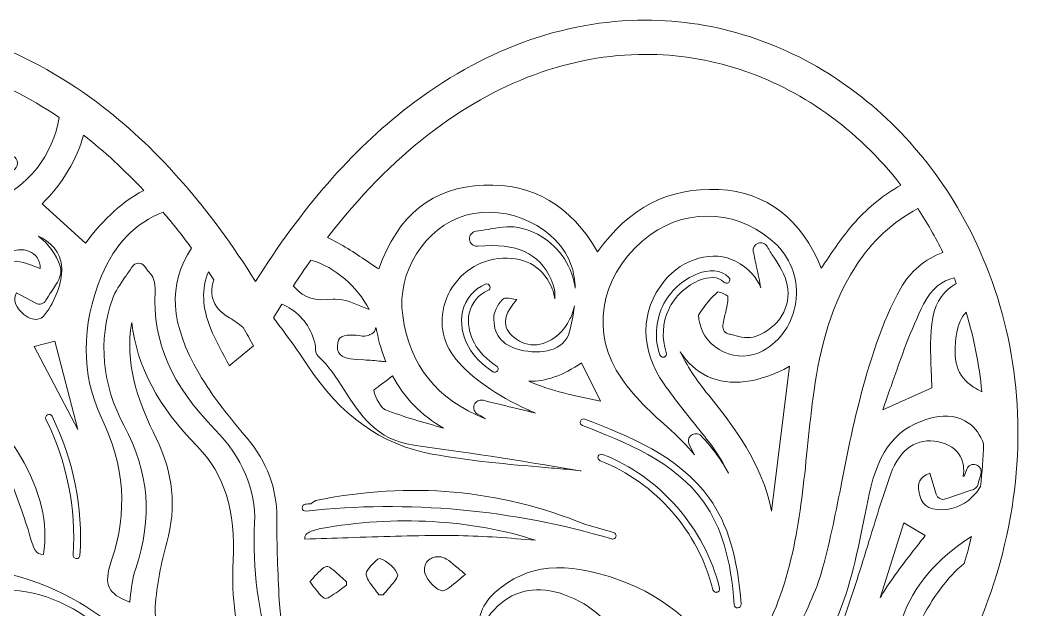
# Model space of a CAD drawing. Extents: x 49 to 10099, y -910 to -90.
# Drawn here: x 1506 to 2095, y -436 to -92 of the extents above; entities that cross this region are included whole.
import ezdxf

# ---------------------------------------------------------------- set-up
doc = ezdxf.new("R2010")
doc.units = 0
doc.header["$MEASUREMENT"] = 0
doc.layers.add('Layer 1', color=7, linetype='Continuous')

msp = doc.modelspace()

# ---------------------------------------------------------------- linework, layer by layer
at = {"layer": 'Layer 1', "lineweight": 0}
msp.add_lwpolyline([(1514.42, -282.5), (1526.62, -279.45), (1539.98, -330.98), (1514.42, -282.5)], dxfattribs=at)
for points, knots in [([(2067.48, -226.33), (2049.85, -186.9), (2022.75, -153.49), (1989.11, -129.71), (1954.04, -104.91), (1913.53, -91.8), (1871.95, -91.8), (1824.05, -91.8), (1776.03, -109.39), (1733.06, -142.66), (1700.36, -167.98), (1670.49, -202.19), (1644, -244.61), (1617.52, -202.2), (1587.66, -168), (1554.95, -142.67), (1511.98, -109.4), (1463.95, -91.81), (1416.04, -91.8), (1374.47, -91.8), (1333.96, -104.91), (1298.9, -129.69), (1265.25, -153.47), (1238.15, -186.88), (1220.52, -226.31), (1199.14, -274.13), (1192.87, -327.84), (1202.41, -381.63), (1212.97, -441.15), (1241.77, -497.53), (1288, -549.22), (1441.89, -721.22), (1618.96, -885.08), (1620.74, -886.72), (1620.74, -886.72), (1644.01, -908.2), (1644.01, -908.2), (1644.01, -908.2), (1667.28, -886.71), (1667.28, -886.71), (1669.05, -885.08), (1846.13, -721.22), (2000.01, -549.22), (2046.24, -497.54), (2075.03, -441.16), (2085.59, -381.65), (2095.12, -327.86), (2088.86, -274.15), (2067.48, -226.33)], [0, 0, 0, 0, 1, 1, 1, 2, 2, 2, 3, 3, 3, 4, 4, 4, 5, 5, 5, 6, 6, 6, 7, 7, 7, 8, 8, 8, 9, 9, 9, 10, 10, 10, 11, 11, 11, 12, 12, 12, 13, 13, 13, 14, 14, 14, 15, 15, 15, 16, 16, 16, 16]), ([(1416.04, -111.8), (1416.04, -111.8), (1416.05, -111.8), (1416.06, -111.8), (1454.56, -111.81), (1493.35, -124.51), (1529.14, -148.68), (1525.97, -169.87), (1510.09, -191.11), (1490.47, -196.69), (1476.97, -200.53), (1463.07, -193.67), (1455.88, -179.62), (1450.69, -169.48), (1452.74, -159.57), (1461.5, -152.43), (1466.37, -148.46), (1468.72, -147.79), (1469.84, -147.93), (1470.73, -148.04), (1471.82, -148.86), (1473.14, -150.42), (1472.72, -153.33), (1472.13, -156.14), (1471.55, -158.86), (1470.01, -166.09), (1468.69, -172.33), (1471.7, -177.1), (1474.59, -181.68), (1478.6, -184.54), (1483.28, -185.38), (1490.93, -186.74), (1498.29, -182.57), (1503.12, -178.85), (1504.57, -177.73), (1505.18, -175.82), (1504.62, -174.08), (1504.07, -172.33), (1502.49, -171.11), (1500.66, -171.02), (1498.11, -170.91), (1495.64, -171.27), (1493.23, -171.62), (1488.94, -172.24), (1485.96, -172.56), (1483.5, -171.21), (1488, -169.7), (1491.38, -167.26), (1493.57, -163.92), (1496.77, -159.05), (1497.18, -152.75), (1494.78, -145.2), (1490.34, -131.23), (1479.14, -124.07), (1463.17, -125), (1446.75, -125.97), (1431.51, -134.42), (1422.4, -147.61), (1414.12, -159.59), (1411.9, -173.68), (1416.16, -187.3), (1423.76, -211.64), (1436.57, -234.48), (1449.05, -255.79), (1458.31, -271.61), (1468.48, -287.18), (1478.33, -302.23), (1487.79, -316.71), (1497.57, -331.68), (1506.47, -346.77), (1518.4, -366.99), (1522.81, -385.82), (1519.93, -404.21), (1515.37, -403.96), (1514.31, -401.09), (1512.24, -393.96), (1508.84, -382.22), (1504.44, -370.66), (1500.19, -359.48), (1498.42, -354.82), (1496.65, -350.16), (1494.94, -345.47), (1494.3, -343.71), (1492.62, -342.6), (1490.83, -342.6), (1490.38, -342.6), (1489.92, -342.67), (1489.47, -342.82), (1487.23, -343.56), (1485.97, -345.94), (1486.64, -348.21), (1486.64, -348.21), (1488.49, -354.48), (1488.49, -354.48), (1479.35, -337.14), (1467.83, -321.48), (1456.35, -306.6), (1454.03, -303.6), (1451.7, -300.59), (1449.37, -297.59), (1430.68, -273.49), (1411.35, -248.58), (1397.47, -221.67), (1376.98, -181.94), (1382.23, -140.97), (1409.96, -111.91), (1411.98, -111.85), (1414.01, -111.8), (1416.04, -111.8)], [0, 0, 0, 0, 1, 1, 1, 2, 2, 2, 3, 3, 3, 4, 4, 4, 5, 5, 5, 6, 6, 6, 7, 7, 7, 8, 8, 8, 9, 9, 9, 10, 10, 10, 11, 11, 11, 12, 12, 12, 13, 13, 13, 14, 14, 14, 15, 15, 15, 16, 16, 16, 17, 17, 17, 18, 18, 18, 19, 19, 19, 20, 20, 20, 21, 21, 21, 22, 22, 22, 23, 23, 23, 24, 24, 24, 25, 25, 25, 26, 26, 26, 27, 27, 27, 28, 28, 28, 29, 29, 29, 30, 30, 30, 31, 31, 31, 32, 32, 32, 33, 33, 33, 34, 34, 34, 35, 35, 35, 36, 36, 36, 36]), ([(1745.31, -158.47), (1784.73, -127.94), (1828.53, -111.8), (1871.95, -111.8), (1909.37, -111.8), (1945.89, -123.64), (1977.57, -146.04), (1994.06, -157.7), (2008.83, -171.95), (2021.49, -188.22), (2011.64, -193.75), (2002.57, -200.9), (1994.8, -209.63), (1988.34, -216.9), (1982.81, -225.05), (1977.46, -232.94), (1976.59, -234.22), (1975.72, -235.5), (1974.85, -236.78), (1963.7, -208.37), (1942.72, -192.15), (1915.04, -190.83), (1885.51, -189.41), (1862.22, -201.36), (1844.07, -227.29), (1828.34, -200.05), (1806.52, -187.23), (1777.47, -188.23), (1747.72, -189.23), (1727.1, -205.72), (1716.11, -237.25), (1713.77, -235.72), (1711.45, -234.17), (1709.19, -232.65), (1701.82, -227.7), (1694.23, -222.61), (1686.09, -218.89), (1704.53, -194.93), (1724.3, -174.74), (1745.31, -158.47)], [0, 0, 0, 0, 1, 1, 1, 2, 2, 2, 3, 3, 3, 4, 4, 4, 5, 5, 5, 6, 6, 6, 7, 7, 7, 8, 8, 8, 9, 9, 9, 10, 10, 10, 11, 11, 11, 12, 12, 12, 13, 13, 13, 13]), ([(1578.55, -191.32), (1563.8, -199.08), (1552.75, -211.16), (1544.43, -222.23), (1544.43, -222.23), (1519.15, -199.24), (1519.15, -199.24), (1531.48, -186.87), (1539.6, -173.1), (1543.35, -158.99), (1555.5, -168.46), (1567.24, -179.25), (1578.55, -191.32)], [0, 0, 0, 0, 1, 1, 1, 2, 2, 2, 3, 3, 3, 4, 4, 4, 4]), ([(1827.05, -235.55), (1821.24, -223.9), (1810.2, -215.48), (1797.5, -213.01), (1791.66, -211.88), (1785.73, -212.99), (1780, -214.07), (1777.53, -214.54), (1775.21, -214.97), (1772.93, -215.23), (1770.56, -215.5), (1768.84, -217.62), (1769.07, -219.99), (1769.3, -222.37), (1771.43, -224.1), (1773.77, -223.93), (1797.13, -222.01), (1809.64, -227.69), (1816.94, -243.48), (1818.77, -247.45), (1819.44, -251.27), (1818.95, -254.64), (1818.73, -252.28), (1818.04, -249.81), (1816.88, -247.26), (1811.44, -235.29), (1800.44, -229.58), (1785.94, -231.2), (1772.42, -232.69), (1760.83, -241.63), (1755.69, -254.52), (1750.78, -266.82), (1752.84, -280.08), (1761.19, -289.99), (1770.51, -301.04), (1784.72, -311), (1803.41, -319.61), (1804.83, -320.26), (1806.27, -320.88), (1807.73, -321.46), (1804.32, -320.63), (1800.92, -319.81), (1797.54, -318.99), (1790.7, -317.33), (1783.87, -315.67), (1777.04, -314), (1774.91, -313.48), (1772.72, -314.62), (1771.92, -316.66), (1771.13, -318.71), (1771.98, -321.02), (1773.9, -322.08), (1775.36, -322.88), (1776.78, -323.79), (1778.21, -324.69), (1778.26, -324.72), (1778.31, -324.75), (1778.36, -324.78), (1749.79, -313.32), (1734.27, -293.79), (1730.05, -264.47), (1726.41, -239.18), (1742.99, -212.9), (1767.02, -205.88), (1791.43, -198.74), (1821.46, -213.16), (1828.81, -235.53), (1830.16, -239.65), (1830.77, -244.08), (1830.91, -248.51), (1830.44, -244.15), (1829.15, -239.77), (1827.05, -235.55)], [0, 0, 0, 0, 1, 1, 1, 2, 2, 2, 3, 3, 3, 4, 4, 4, 5, 5, 5, 6, 6, 6, 7, 7, 7, 8, 8, 8, 9, 9, 9, 10, 10, 10, 11, 11, 11, 12, 12, 12, 13, 13, 13, 14, 14, 14, 15, 15, 15, 16, 16, 16, 17, 17, 17, 18, 18, 18, 19, 19, 19, 20, 20, 20, 21, 21, 21, 22, 22, 22, 23, 23, 23, 24, 24, 24, 24]), ([(1610.92, -298.27), (1619.05, -312.17), (1629.27, -324.63), (1639.05, -336.2), (1650.78, -350.08), (1656.45, -365.25), (1656.4, -382.57), (1656.35, -398.64), (1657.09, -414.92), (1657.81, -430.79), (1658.83, -453.48), (1667.87, -473.44), (1685.44, -491.79), (1698.25, -505.16), (1710, -519.25), (1720.37, -533.65), (1725.57, -540.88), (1728.7, -549.96), (1731.97, -560.22), (1742.83, -594.3), (1741.61, -598.16), (1713.39, -619.11), (1710.13, -621.54), (1706.87, -623.97), (1703.47, -626.5), (1703.41, -624.8), (1703.33, -623.11), (1703.25, -621.45), (1702.82, -611.9), (1702.4, -602.88), (1704.05, -594.41), (1709.63, -565.73), (1705.76, -544.12), (1692.21, -528.34), (1656.77, -487.09), (1640.81, -440.39), (1643.42, -385.57), (1644.32, -366.5), (1636.16, -347.22), (1620.42, -331.29), (1594.84, -305.4), (1583.67, -279.72), (1585.27, -250.47), (1585.4, -248.05), (1585.06, -245.52), (1584.3, -243.16), (1583.79, -241.57), (1582.91, -240.5), (1581.59, -238.88), (1580.94, -238.08), (1580.1, -237.05), (1579.02, -235.61), (1578.19, -234.51), (1576.9, -233.87), (1575.53, -233.87), (1575.47, -233.87), (1575.41, -233.87), (1575.35, -233.88), (1573.91, -233.94), (1572.6, -234.7), (1571.83, -235.91), (1570.51, -238.02), (1569.11, -240), (1567.75, -241.92), (1564.76, -246.15), (1561.94, -250.15), (1560.31, -254.83), (1551.84, -279.18), (1554.2, -304.79), (1567.14, -328.91), (1581.72, -356.12), (1583.88, -382.6), (1573.92, -412.25), (1572, -417.95), (1571.31, -423.91), (1570.65, -429.67), (1570.56, -430.43), (1570.47, -431.2), (1570.38, -431.96), (1563.73, -429.38), (1560.09, -426.8), (1558.52, -423.68), (1556.79, -420.24), (1557.19, -415.05), (1559.78, -407.36), (1569.32, -379.09), (1567.43, -352.66), (1553.85, -324.17), (1541.88, -299.06), (1541.9, -270.39), (1553.91, -241.28), (1561.57, -222.7), (1573.84, -210.11), (1589.92, -204.06), (1595.59, -210.72), (1601.14, -217.72), (1606.56, -225.05), (1592.41, -246.25), (1594.12, -269.53), (1610.92, -298.27)], [0, 0, 0, 0, 1, 1, 1, 2, 2, 2, 3, 3, 3, 4, 4, 4, 5, 5, 5, 6, 6, 6, 7, 7, 7, 8, 8, 8, 9, 9, 9, 10, 10, 10, 11, 11, 11, 12, 12, 12, 13, 13, 13, 14, 14, 14, 15, 15, 15, 16, 16, 16, 17, 17, 17, 18, 18, 18, 19, 19, 19, 20, 20, 20, 21, 21, 21, 22, 22, 22, 23, 23, 23, 24, 24, 24, 25, 25, 25, 26, 26, 26, 27, 27, 27, 28, 28, 28, 29, 29, 29, 30, 30, 30, 31, 31, 31, 32, 32, 32, 33, 33, 33, 33]), ([(1959.99, -256.59), (1958.29, -268.83), (1951.23, -279.24), (1940.64, -285.13), (1933.78, -288.95), (1925.24, -289.17), (1917.78, -285.73), (1910.32, -282.28), (1905.17, -275.91), (1903.64, -268.25), (1903.64, -268.25), (1903.5, -267.57), (1903.5, -267.57), (1903.31, -266.63), (1902.96, -264.96), (1903, -264.18), (1903, -264.18), (1903.65, -263.26), (1903.65, -263.26), (1906.94, -258.57), (1910.34, -253.73), (1914.45, -250.63), (1916.02, -250.85), (1919.12, -252.2), (1920.19, -253.14), (1920.58, -255.3), (1919.87, -258.41), (1918.98, -262.28), (1918.44, -264.62), (1917.83, -267.27), (1917.34, -270.28), (1917.14, -271.44), (1917.43, -272.64), (1918.13, -273.59), (1918.83, -274.54), (1919.89, -275.17), (1921.06, -275.32), (1921.68, -275.41), (1922.68, -275.68), (1923.75, -275.96), (1927.35, -276.92), (1932.28, -278.23), (1936.74, -276.54), (1950.24, -271.39), (1957.39, -259.62), (1954.94, -246.55), (1953.82, -240.53), (1950.39, -235.32), (1947.08, -230.29), (1945.68, -228.16), (1944.36, -226.16), (1943.23, -224.13), (1942.18, -222.25), (1939.93, -221.41), (1937.91, -222.15), (1935.9, -222.88), (1934.71, -224.97), (1935.12, -227.08), (1935.7, -230.09), (1936.36, -233.1), (1937.02, -236.11), (1937.93, -240.26), (1938.82, -244.3), (1939.49, -248.24), (1937.19, -241.91), (1932.27, -236.68), (1924.8, -232.75), (1911.95, -225.97), (1894.01, -230.92), (1883.07, -244.27), (1868.73, -261.78), (1868.71, -284.35), (1883.02, -304.65), (1888.38, -312.25), (1894.24, -319.59), (1899.92, -326.68), (1902.94, -330.46), (1905.96, -334.24), (1908.92, -338.07), (1913.47, -343.98), (1917.36, -350.15), (1920.57, -356.59), (1916.46, -349.08), (1911.26, -341.76), (1904.67, -334.85), (1903.82, -333.96), (1902.66, -333.5), (1901.5, -333.5), (1900.62, -333.5), (1899.73, -333.77), (1898.97, -334.31), (1897.2, -335.58), (1896.63, -337.95), (1897.62, -339.88), (1897.62, -339.88), (1900.71, -345.81), (1900.71, -345.81), (1896.1, -340.31), (1890.8, -334.92), (1884.78, -329.59), (1874.27, -320.29), (1862.43, -309.29), (1854.95, -296.38), (1839.52, -269.74), (1847.71, -237.23), (1874.87, -217.32), (1897.62, -200.65), (1928.79, -203.21), (1948.99, -223.4), (1957.71, -232.12), (1961.72, -244.21), (1959.99, -256.59)], [0, 0, 0, 0, 1, 1, 1, 2, 2, 2, 3, 3, 3, 4, 4, 4, 5, 5, 5, 6, 6, 6, 7, 7, 7, 8, 8, 8, 9, 9, 9, 10, 10, 10, 11, 11, 11, 12, 12, 12, 13, 13, 13, 14, 14, 14, 15, 15, 15, 16, 16, 16, 17, 17, 17, 18, 18, 18, 19, 19, 19, 20, 20, 20, 21, 21, 21, 22, 22, 22, 23, 23, 23, 24, 24, 24, 25, 25, 25, 26, 26, 26, 27, 27, 27, 28, 28, 28, 29, 29, 29, 30, 30, 30, 31, 31, 31, 32, 32, 32, 33, 33, 33, 34, 34, 34, 35, 35, 35, 36, 36, 36, 37, 37, 37, 37]), ([(2021.34, -248.47), (2009.92, -268.67), (2002.98, -292.11), (1997.18, -314.43), (1993.13, -330.01), (1989.97, -346.03), (1986.91, -361.53), (1983.61, -378.25), (1980.19, -395.54), (1975.68, -412.15), (1971.97, -425.82), (1965.22, -439.15), (1958.69, -452.04), (1956.67, -456.05), (1954.64, -460.05), (1952.7, -464.07), (1950.61, -468.39), (1947.68, -472.38), (1944.58, -476.6), (1943.92, -477.49), (1943.27, -478.39), (1942.62, -479.28), (1942.62, -479.28), (1940.27, -477.93), (1940.27, -477.93), (1940.27, -477.93), (1942.1, -459.44), (1942.1, -459.44), (1942.27, -457.73), (1941.42, -456.08), (1939.93, -455.22), (1939.55, -455), (1939.15, -454.84), (1938.74, -454.75), (1958.77, -419.66), (1962.78, -380.59), (1966.66, -342.7), (1967.69, -332.68), (1968.75, -322.33), (1970.09, -312.24), (1973.07, -289.93), (1978.56, -261.09), (1994.81, -235.89), (2004.41, -221), (2017.12, -209.53), (2031.32, -201.88), (2036.72, -210.04), (2041.62, -218.62), (2045.99, -227.57), (2035.54, -231.33), (2026.96, -238.54), (2021.34, -248.47)], [0, 0, 0, 0, 1, 1, 1, 2, 2, 2, 3, 3, 3, 4, 4, 4, 5, 5, 5, 6, 6, 6, 7, 7, 7, 8, 8, 8, 9, 9, 9, 10, 10, 10, 11, 11, 11, 12, 12, 12, 13, 13, 13, 14, 14, 14, 15, 15, 15, 16, 16, 16, 17, 17, 17, 17]), ([(1530.71, -237.05), (1530.8, -245.09), (1526.91, -255.63), (1520.82, -263.89), (1519.49, -265.69), (1517.84, -266.6), (1515.78, -266.68), (1512.56, -266.77), (1508.91, -264.84), (1506.13, -261.6), (1503.76, -258.83), (1501.77, -254.94), (1504.23, -251.13), (1504.23, -251.13), (1515.42, -257.29), (1515.42, -257.29), (1516.44, -257.85), (1517.65, -257.98), (1518.78, -257.65), (1519.9, -257.31), (1520.84, -256.54), (1521.39, -255.51), (1522.19, -253.99), (1523.36, -252.28), (1524.59, -250.48), (1527.97, -245.52), (1531.47, -240.4), (1529.76, -235.52), (1527.44, -228.89), (1522.57, -222.31), (1517.04, -218.01), (1523.26, -221.11), (1530.61, -226.91), (1530.71, -237.05), (1530.71, -237.05), (1530.71, -237.05), (1530.71, -237.05)], [0, 0, 0, 0, 1, 1, 1, 2, 2, 2, 3, 3, 3, 4, 4, 4, 5, 5, 5, 6, 6, 6, 7, 7, 7, 8, 8, 8, 9, 9, 9, 10, 10, 10, 11, 11, 11, 12, 12, 12, 12]), ([(1486.82, -257.2), (1486.8, -257.35), (1486.78, -257.5), (1486.77, -257.65), (1485.52, -248.83), (1487.06, -240.19), (1491.36, -231.57), (1492.59, -231.01), (1493.82, -230.41), (1495.05, -229.81), (1498.68, -228.03), (1502.1, -226.35), (1505.32, -226.07), (1509.95, -225.67), (1513.93, -227.3), (1516.21, -230.57), (1517.53, -232.46), (1518.15, -234.7), (1518.04, -236.92), (1517.13, -236.59), (1516.21, -236.24), (1515.3, -235.9), (1508.85, -233.45), (1502.75, -231.14), (1498.15, -234.08), (1491.26, -238.48), (1487.73, -249.29), (1486.82, -257.2)], [0, 0, 0, 0, 1, 1, 1, 2, 2, 2, 3, 3, 3, 4, 4, 4, 5, 5, 5, 6, 6, 6, 7, 7, 7, 8, 8, 8, 9, 9, 9, 9]), ([(1706.46, -259.31), (1701.37, -257.15), (1696.13, -254.92), (1690.64, -254.92), (1690.19, -254.92), (1689.74, -254.94), (1689.29, -254.97), (1678.67, -255.7), (1672.95, -255.19), (1666.38, -247.42), (1666.3, -247.32), (1666.21, -247.22), (1666.12, -247.13), (1669.5, -241.94), (1672.93, -236.9), (1676.41, -232), (1690.67, -236.35), (1703.43, -247.39), (1710.35, -260.92), (1709.08, -260.42), (1707.79, -259.87), (1706.46, -259.31)], [0, 0, 0, 0, 1, 1, 1, 2, 2, 2, 3, 3, 3, 4, 4, 4, 5, 5, 5, 6, 6, 6, 7, 7, 7, 7]), ([(1619.55, -243.57), (1617.47, -250.37), (1617.17, -259.16), (1628.79, -265.82), (1631.57, -267.41), (1634.19, -269.35), (1636.77, -271.46), (1638.8, -274.98), (1640.8, -278.56), (1642.78, -282.19), (1642.78, -282.19), (1629.58, -293.04), (1629.58, -293.04), (1629.29, -293.28), (1629.03, -293.56), (1628.81, -293.87), (1624.6, -286.64), (1620.78, -279.4), (1617.66, -271.86), (1612.75, -260.01), (1612.31, -248.62), (1616.38, -238.87), (1617.44, -240.42), (1618.5, -241.99), (1619.55, -243.57)], [0, 0, 0, 0, 1, 1, 1, 2, 2, 2, 3, 3, 3, 4, 4, 4, 5, 5, 5, 6, 6, 6, 7, 7, 7, 8, 8, 8, 8]), ([(1884.23, -286.15), (1884.59, -287.2), (1884.03, -288.34), (1882.98, -288.69), (1882.77, -288.76), (1882.55, -288.8), (1882.34, -288.8), (1881.51, -288.8), (1880.73, -288.27), (1880.45, -287.44), (1877.31, -278.25), (1877.89, -267.93), (1882.02, -259.14), (1886.16, -250.35), (1893.74, -243.34), (1902.82, -239.89), (1908.58, -237.7), (1916.36, -237.17), (1920.9, -242.24), (1921.64, -243.07), (1921.57, -244.33), (1920.75, -245.07), (1919.93, -245.8), (1918.66, -245.73), (1917.92, -244.91), (1914.72, -241.34), (1908.55, -241.99), (1904.24, -243.62), (1896.12, -246.71), (1889.34, -252.99), (1885.64, -260.85), (1881.95, -268.71), (1881.43, -277.93), (1884.23, -286.15)], [0, 0, 0, 0, 1, 1, 1, 2, 2, 2, 3, 3, 3, 4, 4, 4, 5, 5, 5, 6, 6, 6, 7, 7, 7, 8, 8, 8, 9, 9, 9, 10, 10, 10, 11, 11, 11, 11]), ([(1771.98, -280.62), (1774.8, -285.65), (1779.17, -290.13), (1784.96, -293.96), (1785.88, -294.56), (1786.13, -295.8), (1785.53, -296.73), (1785.14, -297.31), (1784.5, -297.62), (1783.86, -297.62), (1783.48, -297.62), (1783.1, -297.52), (1782.76, -297.29), (1776.43, -293.12), (1771.63, -288.17), (1768.49, -282.58), (1764.86, -276.1), (1763.62, -268.65), (1765.09, -262.13), (1766.75, -254.75), (1771.87, -248.62), (1778.45, -246.13), (1779.48, -245.74), (1780.63, -246.26), (1781.03, -247.3), (1781.42, -248.33), (1780.89, -249.48), (1779.86, -249.87), (1774.61, -251.86), (1770.34, -257.01), (1768.99, -263.01), (1767.74, -268.58), (1768.83, -275), (1771.98, -280.62)], [0, 0, 0, 0, 1, 1, 1, 2, 2, 2, 3, 3, 3, 4, 4, 4, 5, 5, 5, 6, 6, 6, 7, 7, 7, 8, 8, 8, 9, 9, 9, 10, 10, 10, 11, 11, 11, 11]), ([(2053.87, -245.69), (2047.25, -249.56), (2041.82, -255.69), (2040.09, -265.64), (2038.33, -275.78), (2038.76, -286.23), (2039.17, -296.34), (2039.32, -299.77), (2039.46, -303.28), (2039.52, -306.74), (2039.52, -306.74), (2010.81, -319.62), (2010.81, -319.62), (2012.48, -314.96), (2014.08, -310.36), (2015.66, -305.85), (2021.59, -288.86), (2027.2, -272.8), (2034.71, -257.78), (2039.39, -248.41), (2045.82, -244), (2052.59, -242.42), (2053.03, -243.51), (2053.45, -244.6), (2053.87, -245.69)], [0, 0, 0, 0, 1, 1, 1, 2, 2, 2, 3, 3, 3, 4, 4, 4, 5, 5, 5, 6, 6, 6, 7, 7, 7, 8, 8, 8, 8]), ([(1659.37, -257.79), (1661.28, -258.59), (1663.14, -259.55), (1664.89, -260.71), (1672.55, -265.79), (1677.72, -273.93), (1679.08, -282.96), (1679.09, -283.11), (1679.08, -283.27), (1679.08, -283.43), (1679.07, -284.62), (1679.04, -286.82), (1680.86, -288.46), (1686.7, -293.72), (1691.11, -300.57), (1695.76, -307.82), (1705.05, -322.28), (1714.66, -337.22), (1736.5, -340.19), (1764.96, -344.05), (1795.9, -348.81), (1833.86, -355.15), (1834.04, -355.18), (1834.22, -355.21), (1834.4, -355.24), (1832.13, -354.94), (1829.85, -354.7), (1827.56, -354.49), (1822.93, -354.08), (1818.3, -353.68), (1813.67, -353.28), (1791.76, -351.38), (1769.1, -349.43), (1747.3, -345.43), (1717.49, -339.97), (1693.58, -322.91), (1674.23, -293.29), (1668.07, -283.87), (1661.47, -275.04), (1654.51, -265.85), (1656.11, -263.13), (1657.73, -260.45), (1659.37, -257.79)], [0, 0, 0, 0, 1, 1, 1, 2, 2, 2, 3, 3, 3, 4, 4, 4, 5, 5, 5, 6, 6, 6, 7, 7, 7, 8, 8, 8, 9, 9, 9, 10, 10, 10, 11, 11, 11, 12, 12, 12, 13, 13, 13, 14, 14, 14, 14]), ([(1783.42, -264.89), (1783.63, -261.36), (1786.55, -256.23), (1789.3, -254.54), (1789.56, -254.38), (1790.04, -254.32), (1790.65, -254.32), (1792.22, -254.32), (1794.67, -254.75), (1796.6, -255.08), (1796.64, -255.09), (1796.69, -255.1), (1796.73, -255.11), (1796.54, -255.35), (1796.36, -255.59), (1796.17, -255.83), (1792.76, -260.19), (1789.25, -264.69), (1790.28, -270.01), (1790.98, -273.59), (1793.6, -276.65), (1798.32, -279.38), (1802.44, -281.76), (1807.37, -282.26), (1812.2, -280.79), (1818.69, -278.81), (1824.41, -273.59), (1827.89, -266.46), (1829.09, -264.02), (1829.95, -261.45), (1830.48, -258.79), (1829.84, -264.69), (1828.66, -270.02), (1827.65, -273.83), (1824.62, -285.3), (1810.9, -287.45), (1798.65, -284.5), (1787.94, -281.92), (1782.81, -275.32), (1783.42, -264.89)], [0, 0, 0, 0, 1, 1, 1, 2, 2, 2, 3, 3, 3, 4, 4, 4, 5, 5, 5, 6, 6, 6, 7, 7, 7, 8, 8, 8, 9, 9, 9, 10, 10, 10, 11, 11, 11, 12, 12, 12, 13, 13, 13, 13]), ([(2063.88, -306.24), (2054.19, -299.92), (2051.36, -290.7), (2054.11, -274.44), (2054.96, -269.41), (2056.8, -265.44), (2059.63, -262.45), (2064.19, -277.55), (2067.25, -293.11), (2068.78, -308.95), (2067.08, -308.15), (2065.44, -307.25), (2063.88, -306.24)], [0, 0, 0, 0, 1, 1, 1, 2, 2, 2, 3, 3, 3, 4, 4, 4, 4]), ([(1585.85, -336.1), (1576.43, -316.99), (1568.11, -296.12), (1570.94, -272.94), (1571.12, -271.44), (1571.36, -269.95), (1571.63, -268.47), (1574.49, -294.22), (1586.94, -317.62), (1609.95, -340.96), (1625.68, -356.91), (1632.53, -378.81), (1630.9, -407.9), (1628.52, -450.27), (1641.89, -487.9), (1671.78, -522.92), (1686.03, -539.63), (1692.59, -556.33), (1691.69, -573.79), (1691.69, -573.79), (1670.19, -561.49), (1670.19, -561.49), (1670.11, -560.98), (1670.02, -560.43), (1669.94, -559.86), (1669.29, -555.71), (1668.41, -550.02), (1666.94, -544.39), (1661.6, -523.91), (1649.99, -513.27), (1631.47, -511.84), (1630.41, -511.76), (1627.6, -509.73), (1625.58, -506.73), (1613.06, -488.09), (1600.88, -469.8), (1589.54, -451.01), (1586.52, -446.01), (1584.84, -439.62), (1585.26, -434.74), (1586.38, -421.75), (1588.67, -409.06), (1592.05, -397.02), (1597.87, -376.32), (1595.84, -356.39), (1585.85, -336.1)], [0, 0, 0, 0, 1, 1, 1, 2, 2, 2, 3, 3, 3, 4, 4, 4, 5, 5, 5, 6, 6, 6, 7, 7, 7, 8, 8, 8, 9, 9, 9, 10, 10, 10, 11, 11, 11, 12, 12, 12, 13, 13, 13, 14, 14, 14, 15, 15, 15, 15]), ([(1717.44, -291.2), (1713.99, -290.84), (1710.72, -290.5), (1707.32, -290.43), (1694.38, -290.18), (1691.85, -287.35), (1691.85, -282.56), (1691.85, -278.88), (1693.14, -277.79), (1693.56, -277.43), (1694.51, -276.63), (1696.36, -275.85), (1699.95, -275.85), (1701.68, -275.85), (1703.81, -276.03), (1706.44, -276.47), (1708.29, -276.78), (1709.8, -276.12), (1710.7, -275.72), (1710.84, -275.66), (1710.98, -275.59), (1711.12, -275.54), (1712.44, -275.12), (1713.48, -274.09), (1713.92, -272.78), (1713.92, -272.78), (1714.37, -271.45), (1714.37, -271.45), (1714.57, -272.23), (1714.75, -273.02), (1714.91, -273.8), (1716.19, -280.1), (1717.95, -285.99), (1720.19, -291.48), (1719.26, -291.39), (1718.35, -291.3), (1717.44, -291.2)], [0, 0, 0, 0, 1, 1, 1, 2, 2, 2, 3, 3, 3, 4, 4, 4, 5, 5, 5, 6, 6, 6, 7, 7, 7, 8, 8, 8, 9, 9, 9, 10, 10, 10, 11, 11, 11, 12, 12, 12, 12]), ([(1908.3, -300.01), (1921.48, -306.14), (1938.27, -304.03), (1956.24, -294.14), (1956.24, -294.14), (1945.85, -378.85), (1945.85, -378.85), (1945.83, -378.74), (1945.81, -378.62), (1945.78, -378.51), (1945.78, -378.51), (1945.78, -378.51), (1945.78, -378.51), (1940.16, -351.06), (1923.86, -329.31), (1909.02, -311.08), (1901.5, -301.85), (1896.04, -293.47), (1892.41, -285.59), (1896.5, -292.1), (1901.85, -297.01), (1908.3, -300.01)], [0, 0, 0, 0, 1, 1, 1, 2, 2, 2, 3, 3, 3, 4, 4, 4, 5, 5, 5, 6, 6, 6, 7, 7, 7, 7]), ([(1803.9, -302.9), (1813.43, -303.11), (1823.89, -299.5), (1834.68, -292.07), (1834.68, -292.07), (1845.67, -314.44), (1845.67, -314.44), (1831, -311.53), (1816.85, -308.48), (1803.9, -302.9)], [0, 0, 0, 0, 1, 1, 1, 2, 2, 2, 3, 3, 3, 3]), ([(1753.84, -330.21), (1742.5, -327.07), (1730.93, -323.75), (1719.95, -319.6), (1717.45, -318.65), (1714.21, -313.09), (1713.16, -308.15), (1714.17, -307.12), (1716.57, -305.39), (1718.24, -304.18), (1720.08, -302.85), (1722.16, -301.35), (1724.08, -299.74), (1730.99, -312.54), (1740.94, -322.74), (1753.84, -330.21)], [0, 0, 0, 0, 1, 1, 1, 2, 2, 2, 3, 3, 3, 4, 4, 4, 5, 5, 5, 5]), ([(1521.42, -325.14), (1520.92, -324.15), (1521.33, -322.95), (1522.32, -322.46), (1523.31, -321.97), (1524.51, -322.37), (1525, -323.36), (1537.48, -348.51), (1543.11, -376.62), (1541.28, -404.64), (1541.21, -405.7), (1540.33, -406.51), (1539.28, -406.51), (1539.24, -406.51), (1539.19, -406.51), (1539.15, -406.5), (1538.05, -406.43), (1537.21, -405.48), (1537.29, -404.38), (1539.07, -377.06), (1533.59, -349.66), (1521.42, -325.14)], [0, 0, 0, 0, 1, 1, 1, 2, 2, 2, 3, 3, 3, 4, 4, 4, 5, 5, 5, 6, 6, 6, 7, 7, 7, 7]), ([(2064.98, -368.61), (2059.98, -374.4), (2053.09, -377.72), (2045.58, -377.97), (2037.32, -378.27), (2032.88, -374.65), (2031.9, -366.98), (2031.39, -363.04), (2031.88, -358.84), (2038.42, -356.56), (2038.42, -356.56), (2042.1, -368.79), (2042.1, -368.79), (2042.44, -369.93), (2043.23, -370.88), (2044.29, -371.42), (2045.35, -371.97), (2046.58, -372.05), (2047.7, -371.67), (2047.7, -371.67), (2062.51, -366.59), (2062.51, -366.59), (2063, -366.51), (2063.48, -366.34), (2063.92, -366.1), (2065.79, -365.42), (2066.93, -363.58), (2066.78, -361.65), (2067.39, -359.93), (2067.88, -358.43), (2068.27, -357), (2068.91, -354.75), (2067.65, -352.4), (2065.42, -351.67), (2063.19, -350.94), (2060.79, -352.1), (2059.97, -354.29), (2059.48, -355.6), (2058.98, -356.96), (2058.53, -358.33), (2058.53, -358.33), (2057.91, -358.46), (2057.91, -358.46), (2058.58, -353.91), (2058, -349.96), (2056.17, -346.66), (2053.78, -342.33), (2049.48, -339.5), (2043.38, -338.24), (2030.92, -335.67), (2020.77, -342.47), (2015.55, -356.92), (2011.16, -369.09), (2007.33, -381.62), (2003.62, -393.75), (2001.35, -401.19), (1999, -408.9), (1996.55, -416.4), (1993.51, -425.71), (1990.48, -434.91), (1987.31, -444.04), (1986.84, -443.28), (1986.13, -442.66), (1985.25, -442.31), (1984.8, -442.12), (1984.32, -442.02), (1983.85, -441.99), (1992.11, -422.4), (1996.3, -401.53), (2000.4, -381.13), (2001.16, -377.32), (2001.92, -373.51), (2002.71, -369.72), (2008.37, -342.52), (2019.64, -328.88), (2040.41, -324.1), (2048.37, -322.27), (2055.5, -323.38), (2061.04, -327.3), (2065, -330.1), (2068, -334.32), (2069.82, -339.53), (2069.61, -347.79), (2068.99, -356.09), (2067.96, -364.41), (2067.1, -365.89), (2066.11, -367.3), (2064.98, -368.61)], [0, 0, 0, 0, 1, 1, 1, 2, 2, 2, 3, 3, 3, 4, 4, 4, 5, 5, 5, 6, 6, 6, 7, 7, 7, 8, 8, 8, 9, 9, 9, 10, 10, 10, 11, 11, 11, 12, 12, 12, 13, 13, 13, 14, 14, 14, 15, 15, 15, 16, 16, 16, 17, 17, 17, 18, 18, 18, 19, 19, 19, 20, 20, 20, 21, 21, 21, 22, 22, 22, 23, 23, 23, 24, 24, 24, 25, 25, 25, 26, 26, 26, 27, 27, 27, 28, 28, 28, 29, 29, 29, 29]), ([(1909.52, -371.31), (1920.19, -386.39), (1926.06, -406.06), (1927.98, -433.22), (1928.06, -434.32), (1927.23, -435.27), (1926.13, -435.35), (1926.08, -435.36), (1926.03, -435.36), (1925.98, -435.36), (1924.94, -435.36), (1924.06, -434.55), (1923.99, -433.5), (1922.12, -407.11), (1916.48, -388.08), (1906.25, -373.62), (1889.39, -349.78), (1859.35, -338.11), (1835.22, -328.72), (1834.19, -328.32), (1833.68, -327.16), (1834.08, -326.13), (1834.48, -325.11), (1835.63, -324.59), (1836.67, -324.99), (1861.3, -334.57), (1891.96, -346.49), (1909.52, -371.31)], [0, 0, 0, 0, 1, 1, 1, 2, 2, 2, 3, 3, 3, 4, 4, 4, 5, 5, 5, 6, 6, 6, 7, 7, 7, 8, 8, 8, 9, 9, 9, 9]), ([(1845.55, -349.31), (1844.52, -348.91), (1844.02, -347.75), (1844.42, -346.72), (1844.82, -345.69), (1845.98, -345.18), (1847.01, -345.58), (1880.61, -358.76), (1906.81, -388.71), (1915.39, -423.77), (1915.65, -424.84), (1915, -425.92), (1913.92, -426.19), (1913.76, -426.22), (1913.6, -426.24), (1913.45, -426.24), (1912.55, -426.24), (1911.73, -425.63), (1911.5, -424.72), (1903.23, -390.91), (1877.96, -362.01), (1845.55, -349.31)], [0, 0, 0, 0, 1, 1, 1, 2, 2, 2, 3, 3, 3, 4, 4, 4, 5, 5, 5, 6, 6, 6, 7, 7, 7, 7]), ([(1673.5, -378.75), (1672.41, -378.86), (1671.42, -378.08), (1671.3, -376.98), (1671.18, -375.88), (1671.97, -374.89), (1673.07, -374.77), (1674.14, -374.65), (1675.21, -374.55), (1676.28, -374.44), (1677.69, -373.4), (1679.02, -372.58), (1680.24, -372.34), (1734.53, -361.63), (1785.74, -365.78), (1837.16, -386.68), (1842.61, -388.09), (1848.03, -389.6), (1853.42, -391.22), (1854.47, -391.54), (1855.08, -392.65), (1854.76, -393.71), (1854.5, -394.57), (1853.7, -395.13), (1852.84, -395.13), (1852.65, -395.13), (1852.46, -395.11), (1852.27, -395.05), (1794.88, -377.85), (1733.06, -372.21), (1673.5, -378.75)], [0, 0, 0, 0, 1, 1, 1, 2, 2, 2, 3, 3, 3, 4, 4, 4, 5, 5, 5, 6, 6, 6, 7, 7, 7, 8, 8, 8, 9, 9, 9, 10, 10, 10, 10]), ([(1762.74, -393.1), (1759.54, -393.06), (1756.34, -393.04), (1753.16, -393.04), (1735, -393.04), (1716.98, -393.67), (1698.07, -394.32), (1689.73, -394.61), (1681.32, -394.91), (1672.83, -395.14), (1672.74, -394.23), (1672.85, -393.5), (1673.16, -392.94), (1673.7, -391.99), (1675.57, -390.22), (1682.04, -389.01), (1724.98, -380.97), (1771.46, -383.78), (1807.67, -395.83), (1792.9, -394.53), (1777.75, -393.3), (1762.74, -393.1)], [0, 0, 0, 0, 1, 1, 1, 2, 2, 2, 3, 3, 3, 4, 4, 4, 5, 5, 5, 6, 6, 6, 7, 7, 7, 7]), ([(2035.71, -392.99), (2033.78, -395.52), (2031.81, -398.04), (2029.83, -400.57), (2022.88, -409.46), (2015.7, -418.64), (2009.82, -428.63), (2009.67, -428.87), (2009.53, -429.12), (2009.38, -429.37), (2009.38, -429.37), (2023.25, -385.57), (2023.25, -385.57), (2023.25, -385.57), (2035.71, -392.99), (2035.71, -392.99)], [0, 0, 0, 0, 1, 1, 1, 2, 2, 2, 3, 3, 3, 4, 4, 4, 5, 5, 5, 5]), ([(2032.43, -444.04), (2030.36, -448.14), (2028.81, -452.45), (2027.3, -456.63), (2025.34, -462.07), (2023.49, -467.21), (2020.66, -471.62), (2011.91, -485.24), (2003.83, -497.25), (1993.49, -506.4), (1985.36, -513.58), (1975.43, -519.33), (1965.82, -524.88), (1962.89, -526.58), (1959.9, -528.32), (1956.93, -530.1), (1951.65, -518.47), (1953.71, -513.46), (1964.67, -507.67), (1993.4, -492.51), (2011.66, -471.51), (2022.15, -441.58), (2028.82, -422.51), (2042.15, -406.73), (2062.68, -393.66), (2061.44, -398.9), (2060.04, -404.12), (2058.49, -409.31), (2048.52, -417.65), (2040.02, -429.02), (2032.43, -444.04)], [0, 0, 0, 0, 1, 1, 1, 2, 2, 2, 3, 3, 3, 4, 4, 4, 5, 5, 5, 6, 6, 6, 7, 7, 7, 8, 8, 8, 9, 9, 9, 10, 10, 10, 10]), ([(1476.81, -673.54), (1479.83, -654.98), (1484.22, -636.24), (1488.47, -618.11), (1492.48, -601), (1496.63, -583.3), (1499.65, -565.64), (1506.92, -523.08), (1495.53, -487.89), (1465.78, -461.06), (1454.69, -451.06), (1441.33, -445.93), (1427.98, -445.93), (1418.34, -445.93), (1408.7, -448.61), (1399.94, -454.05), (1385.51, -463), (1379.15, -475.92), (1381.54, -491.42), (1382.43, -497.21), (1384.47, -502), (1387.63, -505.77), (1385.67, -504.76), (1383.82, -503.5), (1382.15, -502.01), (1375.71, -496.29), (1372.92, -488.07), (1374.48, -479.45), (1376.94, -465.81), (1383.58, -452.18), (1391.8, -443.9), (1428.8, -406.62), (1490.24, -401.87), (1541.2, -432.35), (1573.29, -451.55), (1596.97, -479.97), (1611.58, -516.82), (1614.66, -524.59), (1618.23, -530.88), (1630.45, -529.23), (1639.66, -527.98), (1646.66, -533.21), (1649.2, -543.21), (1651.09, -550.65), (1652.08, -558.22), (1653.12, -566.24), (1653.58, -569.77), (1654.04, -573.31), (1654.58, -576.82), (1654.88, -578.76), (1656.42, -580.26), (1658.36, -580.5), (1684.05, -583.69), (1689.2, -590.86), (1685.91, -618.83), (1685.56, -621.89), (1685.44, -625.02), (1685.33, -628.04), (1685.08, -635.18), (1684.84, -641.69), (1681.72, -647.14), (1682.86, -639.53), (1683.91, -632.29), (1684.37, -624.9), (1685.46, -607.03), (1683.4, -597.32), (1677.27, -591.38), (1671.85, -586.13), (1663.67, -584.21), (1649.68, -585.03), (1649.89, -561.49), (1648.18, -547.05), (1640.14, -539.34), (1633.69, -533.15), (1623.93, -532.31), (1614, -532.7), (1581.81, -463.16), (1540.66, -424.94), (1497.91, -424.94), (1497.91, -424.94), (1497.71, -424.94), (1497.71, -424.94), (1496.22, -424.94), (1494.83, -425.71), (1494.03, -426.97), (1493.23, -428.24), (1493.13, -429.82), (1493.77, -431.17), (1496.36, -436.66), (1499.26, -442.19), (1502.07, -447.53), (1508.26, -459.35), (1514.68, -471.57), (1518.2, -484.22), (1526.79, -515.02), (1521.06, -546.38), (1513.28, -581.25), (1510.1, -595.53), (1506.41, -610), (1502.85, -623.99), (1496.88, -647.41), (1490.72, -671.63), (1486.66, -695.88), (1484.9, -706.35), (1484.32, -716.9), (1484.88, -727.38), (1481.65, -724.15), (1478.4, -720.88), (1475.11, -717.57), (1473.81, -703.28), (1474.37, -688.58), (1476.81, -673.54)], [0, 0, 0, 0, 1, 1, 1, 2, 2, 2, 3, 3, 3, 4, 4, 4, 5, 5, 5, 6, 6, 6, 7, 7, 7, 8, 8, 8, 9, 9, 9, 10, 10, 10, 11, 11, 11, 12, 12, 12, 13, 13, 13, 14, 14, 14, 15, 15, 15, 16, 16, 16, 17, 17, 17, 18, 18, 18, 19, 19, 19, 20, 20, 20, 21, 21, 21, 22, 22, 22, 23, 23, 23, 24, 24, 24, 25, 25, 25, 26, 26, 26, 27, 27, 27, 28, 28, 28, 29, 29, 29, 30, 30, 30, 31, 31, 31, 32, 32, 32, 33, 33, 33, 34, 34, 34, 35, 35, 35, 36, 36, 36, 37, 37, 37, 37]), ([(1753.52, -425.4), (1753.49, -425.4), (1753.45, -425.4), (1753.42, -425.4), (1750.38, -425.16), (1744.12, -419.36), (1743.09, -415.1), (1742.42, -412.32), (1742.97, -409.79), (1744.64, -407.96), (1746.15, -406.3), (1748.36, -405.41), (1750.86, -405.41), (1751.39, -405.41), (1751.93, -405.45), (1752.48, -405.53), (1755.18, -405.93), (1758.42, -408.68), (1762.52, -412.17), (1763.84, -413.28), (1765.25, -414.48), (1766.79, -415.73), (1765.22, -416.98), (1763.78, -418.2), (1762.43, -419.34), (1759.06, -422.19), (1755.25, -425.4), (1753.52, -425.4)], [0, 0, 0, 0, 1, 1, 1, 2, 2, 2, 3, 3, 3, 4, 4, 4, 5, 5, 5, 6, 6, 6, 7, 7, 7, 8, 8, 8, 9, 9, 9, 9]), ([(1930.28, -595.87), (1942.34, -551.28), (1935.45, -510.52), (1909.51, -470.02), (1908.55, -468.51), (1906.76, -467.75), (1904.99, -468.09), (1903.23, -468.43), (1901.86, -469.82), (1901.53, -471.58), (1900.74, -475.88), (1900.07, -479.69), (1899.46, -483.2), (1898.27, -490.01), (1897.33, -495.4), (1896.1, -500.8), (1889.76, -528.86), (1872.45, -552.41), (1843.19, -572.79), (1812.79, -593.96), (1781.22, -612.48), (1757.12, -626.24), (1722.4, -646.05), (1680.12, -675.34), (1658.82, -727), (1657.9, -726.66), (1657.25, -726.26), (1656.96, -725.8), (1655.96, -724.19), (1657.58, -719.48), (1658.12, -717.92), (1670.3, -682.45), (1693.23, -653.38), (1728.21, -629.04), (1742.75, -618.92), (1758.27, -609.54), (1773.28, -600.48), (1783.56, -594.26), (1794.2, -587.84), (1804.49, -581.2), (1837.26, -560.03), (1856.48, -532.05), (1861.62, -498.02), (1865.63, -471.5), (1859.67, -451.92), (1843.4, -438.17), (1837.63, -433.29), (1829.87, -429.19), (1821.55, -426.62), (1807.09, -422.15), (1793.65, -425.56), (1783.67, -436.19), (1778.02, -442.23), (1775.38, -448.69), (1775.67, -456.42), (1775.02, -454.68), (1774.57, -452.83), (1774.33, -450.89), (1773.2, -441.79), (1776.9, -432.54), (1784.21, -426.14), (1802.92, -409.75), (1824.65, -407.62), (1856.85, -419.04), (1911.92, -438.57), (1947.53, -500.51), (1939.68, -563.13), (1938.5, -572.6), (1936.58, -581.98), (1934.33, -591.51), (1932.98, -592.96), (1931.63, -594.42), (1930.28, -595.87)], [0, 0, 0, 0, 1, 1, 1, 2, 2, 2, 3, 3, 3, 4, 4, 4, 5, 5, 5, 6, 6, 6, 7, 7, 7, 8, 8, 8, 9, 9, 9, 10, 10, 10, 11, 11, 11, 12, 12, 12, 13, 13, 13, 14, 14, 14, 15, 15, 15, 16, 16, 16, 17, 17, 17, 18, 18, 18, 19, 19, 19, 20, 20, 20, 21, 21, 21, 22, 22, 22, 23, 23, 23, 24, 24, 24, 24]), ([(1675.77, -419.99), (1676.46, -419.26), (1677.13, -418.5), (1677.79, -417.76), (1680.26, -414.99), (1683.65, -411.2), (1685.6, -411.08), (1687.36, -410.93), (1691.15, -414.55), (1693.68, -416.91), (1694.84, -418.01), (1696.04, -419.13), (1697.27, -420.17), (1697.27, -420.17), (1697.19, -422.1), (1697.19, -422.1), (1695.9, -422.98), (1694.62, -423.94), (1693.37, -424.87), (1690.62, -426.93), (1686.4, -430.01), (1684.75, -429.75), (1682.76, -429.42), (1679.88, -425.51), (1677.56, -422.38), (1676.97, -421.59), (1676.38, -420.78), (1675.77, -419.99)], [0, 0, 0, 0, 1, 1, 1, 2, 2, 2, 3, 3, 3, 4, 4, 4, 5, 5, 5, 6, 6, 6, 7, 7, 7, 8, 8, 8, 9, 9, 9, 9]), ([(1708.62, -415.37), (1708.85, -412.92), (1714.22, -407.22), (1716.55, -406.4), (1720.74, -407.49), (1726.62, -412.87), (1727.12, -416.17), (1727.32, -417.57), (1723.52, -421.93), (1721.69, -424.02), (1720.63, -425.23), (1719.55, -426.47), (1718.56, -427.73), (1718.56, -427.73), (1716.08, -427.69), (1716.08, -427.69), (1715.25, -426.49), (1714.36, -425.3), (1713.49, -424.15), (1711.24, -421.15), (1708.43, -417.42), (1708.62, -415.37)], [0, 0, 0, 0, 1, 1, 1, 2, 2, 2, 3, 3, 3, 4, 4, 4, 5, 5, 5, 6, 6, 6, 7, 7, 7, 7])]:
    msp.add_open_spline(points, degree=3, knots=knots, dxfattribs=at)

doc.saveas('drawing.dxf')
